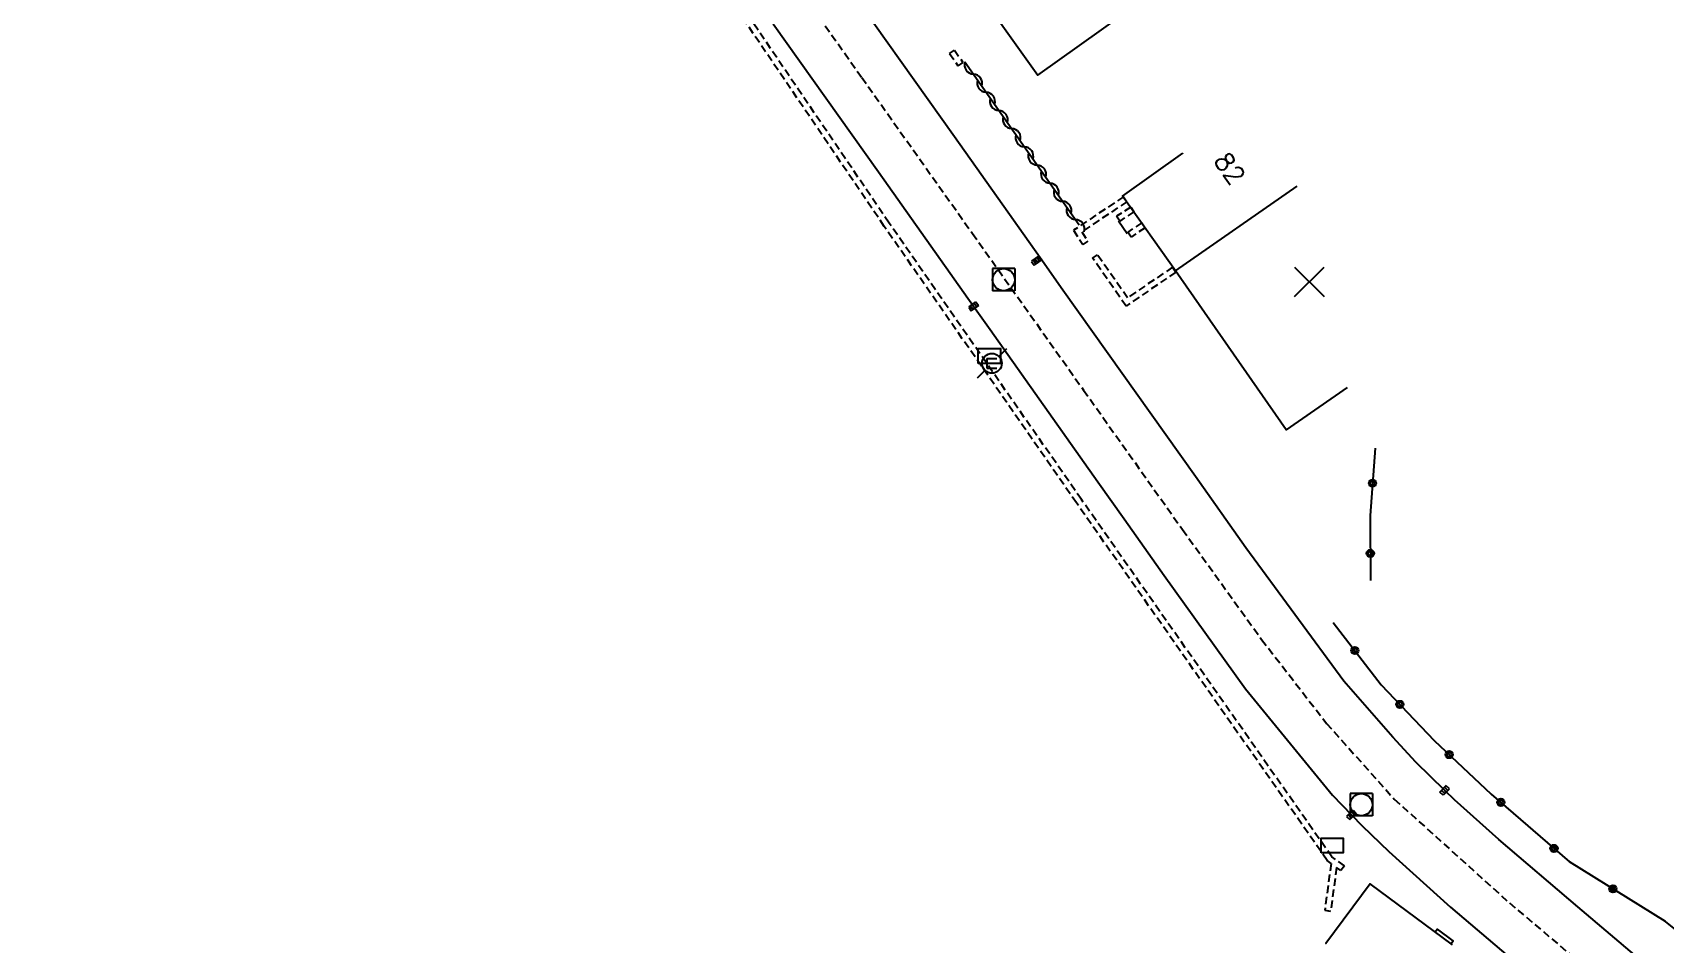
# Model space of a CAD drawing. Header units: millimetres. Extents: x 114000 to 115000, y 122000 to 123000.
# Drawn here: x 114274.3 to 114384.6, y 122855.4 to 122916.9 of the extents above; entities that cross this region are included whole.
import ezdxf
from ezdxf.enums import TextEntityAlignment as Align

# ---------------------------------------------------------------- set-up
doc = ezdxf.new("R2010")
doc.units = ezdxf.units.MM
doc.linetypes.add('DASHED', pattern=[0.75, 0.5, -0.25])
doc.layers.get('0').update_dxf_attribs({"linetype": 'CONTINUOUS'})
for name, color, linetype in [('W0001', 6, 'DASHED'), ('W0008', 7, 'CONTINUOUS'), ('W0100', 7, 'CONTINUOUS'), ('W0105', 7, 'CONTINUOUS'), ('W0112', 1, 'DASHED'), ('W0310', 3, 'CONTINUOUS'), ('W0322', 7, 'CONTINUOUS'), ('W0400', 7, 'CONTINUOUS'), ('W0420', 7, 'CONTINUOUS'), ('W0471', 7, 'CONTINUOUS'), ('W0991', 7, 'CONTINUOUS'), ('W1102', 7, 'CONTINUOUS'), ('W1471', 7, 'CONTINUOUS')]:
    doc.layers.add(name, color=color, linetype=linetype)
doc.styles.get("Standard").update_dxf_attribs({"font": 'romans.shx', "width": 0.85})

# ---------------------------------------------------------------- blocks, each defined once
blk = doc.blocks.new('t322o')
at = {"color": 0, "linetype": 'Continuous'}
for radius in [0.25, 0.15]:
    blk.add_circle((0, 0), radius, dxfattribs=at)
blk = doc.blocks.new('T400')
for p, q in [((-0.15, 0.3), (0.15, 0.3)), ((-0.15, -0.25), (-0.15, 0.3)), ((-0.15, 0.15), (0.15, 0.15)), ((-0.15, 0), (0.15, 0)), ((0.15, 0.3), (0.15, -0.25)), ((-0.15, -0.15), (0.15, -0.15)), ((-0.15, -0.25), (-0.15, -0.3)), ((-0.15, -0.3), (0.15, -0.3)), ((0.15, -0.3), (0.15, -0.25))]:
    blk.add_line(p, q)
blk = doc.blocks.new('T1471')
at = {"color": 0, "linetype": 'Continuous', "flags": 128}
blk.add_lwpolyline([(-0.75, -0.5), (-0.75, 0.5), (0.75, 0.5), (0.75, -0.5), (-0.75, -0.5)], dxfattribs=at)
blk = doc.blocks.new('T471')
for p, q in [((-0.333334, 0.333334), (-0.333334, -0.333334)), ((-0.333334, 0.333334), (0.333334, 0.333334)), ((-0.333334, 0), (0, 0)), ((0.500001, 0.500001), (1.000002, 1.000002)), ((-0.500001, -0.500001), (-1.000002, -1.000002)), ((-0.333334, -0.333334), (0.333334, -0.333334))]:
    blk.add_line(p, q)
blk.add_ellipse((0, 0), major_axis=(0.471405, 0.471405), ratio=1, start_param=5.4977871438, end_param=11.780972451)
blk = doc.blocks.new('T420')
for p, q in [((0.75, 0.75), (-0.75, 0.75)), ((-0.75, 0.75), (-0.75, -0.75)), ((0.75, 0.75), (0.75, -0.75)), ((0.75, -0.75), (-0.75, -0.75))]:
    blk.add_line(p, q)
blk.add_ellipse((0, 0), major_axis=(-0.53, 0.53), ratio=1, start_param=3.926991, end_param=10.210176)
blk = doc.blocks.new('t991o')
at = {"color": 0, "linetype": 'Continuous'}
for p, q in [((-1, 1), (1, -1)), ((-1, -1), (1, 1))]:
    blk.add_line(p, q, dxfattribs=at)
blk = doc.blocks.new('t310o')
at = {"color": 0, "linetype": 'Continuous'}
for centre, start, end in [((-0.5, 0.38), 216.8699, 323.1304), ((0.5, -0.37), 36.8699, 143.1303)]:
    blk.add_arc(centre, 0.625, start, end, dxfattribs=at)

msp = doc.modelspace()

# ---------------------------------------------------------------- linework, layer by layer
at = {"layer": 'W0001'}
msp.add_lwpolyline([(114274.32, 123000), (114278.59, 122992.99), (114289.73, 122974.54), (114298.52, 122960.27), (114305.29, 122949.75), (114314.55, 122936.17), (114321.76, 122925.96), (114330.3, 122913.91), (114337.77, 122903.38), (114345.28, 122892.8), (114351.95, 122883.4), (114357.3, 122875.97), (114361.68, 122870.31), (114366.25, 122865.2), (114374.03, 122858.19), (114384.46, 122849.38)], dxfattribs=at)
at = {"layer": 'W0008'}
for points in [[(114324.32, 122917.53), (114331.43, 122907.53), (114337.85, 122898.46), (114338.97, 122896.9), (114346.24, 122886.62), (114348.01, 122884.12), (114350.73, 122880.28), (114356.22, 122872.65), (114362.09, 122865.47), (114363.36, 122864.13), (114364.08, 122863.39), (114365.89, 122861.65), (114370.06, 122857.91), (114373.94, 122854.59)], [(114382.76, 122854.43), (114378.65, 122857.93), (114373.32, 122862.48), (114370.33, 122865.14), (114369.66, 122865.78), (114367.72, 122867.69), (114366.15, 122869.37), (114362.86, 122873.15), (114356.24, 122882.16), (114352.83, 122886.98), (114343.88, 122899.55), (114342.35, 122901.72), (114336.56, 122909.89), (114331.12, 122917.55)]]:
    msp.add_lwpolyline(points, dxfattribs=at)
at = {"layer": 'W0100'}
for points in [[(114337.41, 122920.77), (114342.19, 122914.06), (114350.63, 122920.08)], [(114363.07, 122892.97), (114358.96, 122890.11), (114351.49, 122900.85), (114347.9, 122905.89), (114351.98, 122908.79), (114351.98, 122908.79), (114351.98, 122908.79), (114351.98, 122908.79), (114351.98, 122908.79), (114351.98, 122908.79), (114351.98, 122908.79), (114351.98, 122908.79), (114351.98, 122908.79), (114351.98, 122908.79), (114351.98, 122908.79), (114351.98, 122908.79), (114351.98, 122908.79), (114351.98, 122908.79), (114351.98, 122908.79), (114351.98, 122908.79), (114351.98, 122908.79), (114351.98, 122908.79), (114351.98, 122908.79), (114351.98, 122908.79), (114351.98, 122908.79), (114351.98, 122908.79), (114351.98, 122908.79), (114351.98, 122908.79), (114351.98, 122908.79), (114351.98, 122908.79), (114351.98, 122908.79), (114351.98, 122908.79), (114351.98, 122908.79), (114351.98, 122908.79), (114351.98, 122908.79), (114351.98, 122908.79), (114351.98, 122908.79), (114351.98, 122908.79), (114351.98, 122908.79), (114351.98, 122908.79), (114351.98, 122908.79), (114351.98, 122908.79), (114351.98, 122908.79), (114351.98, 122908.79), (114351.98, 122908.79), (114351.98, 122908.79), (114351.98, 122908.79), (114351.98, 122908.79), (114351.98, 122908.79), (114351.98, 122908.79), (114351.98, 122908.79), (114351.98, 122908.79), (114351.98, 122908.79), (114351.98, 122908.79), (114351.98, 122908.79), (114351.98, 122908.79), (114351.98, 122908.79), (114351.98, 122908.79), (114351.98, 122908.79), (114351.98, 122908.79), (114351.98, 122908.79), (114351.98, 122908.79), (114351.98, 122908.79), (114351.98, 122908.79), (114351.98, 122908.79), (114351.98, 122908.79), (114351.98, 122908.79), (114351.98, 122908.79), (114351.98, 122908.79), (114351.98, 122908.79), (114351.98, 122908.79), (114351.98, 122908.79), (114351.98, 122908.79), (114351.98, 122908.79), (114351.98, 122908.79), (114351.98, 122908.79), (114351.98, 122908.79), (114351.98, 122908.79), (114351.98, 122908.79), (114351.98, 122908.79), (114351.98, 122908.79), (114351.98, 122908.79), (114351.98, 122908.79), (114351.98, 122908.79), (114351.98, 122908.79), (114351.98, 122908.79), (114351.98, 122908.79), (114351.98, 122908.79), (114351.98, 122908.79), (114351.98, 122908.79), (114351.98, 122908.79), (114351.98, 122908.79), (114351.98, 122908.79), (114351.98, 122908.79), (114351.98, 122908.79), (114351.98, 122908.79), (114351.98, 122908.79), (114351.98, 122908.79), (114351.98, 122908.79), (114351.98, 122908.79), (114351.98, 122908.79)], [(114370.18, 122855.35), (114364.62, 122859.48), (114361.64, 122855.46), (114361.64, 122855.46), (114361.64, 122855.46), (114361.64, 122855.46), (114361.64, 122855.46), (114361.64, 122855.46), (114361.64, 122855.46), (114361.64, 122855.46), (114361.64, 122855.46), (114361.64, 122855.46), (114361.64, 122855.46), (114361.64, 122855.46), (114361.64, 122855.46), (114361.64, 122855.46), (114361.64, 122855.46), (114361.64, 122855.46), (114361.64, 122855.46), (114361.64, 122855.46), (114361.64, 122855.46), (114361.64, 122855.46), (114361.64, 122855.46), (114361.64, 122855.46), (114361.64, 122855.46), (114361.64, 122855.46), (114361.64, 122855.46), (114361.64, 122855.46), (114361.64, 122855.46), (114361.64, 122855.46), (114361.64, 122855.46), (114361.64, 122855.46), (114361.64, 122855.46), (114361.64, 122855.46), (114361.64, 122855.46), (114361.64, 122855.46), (114361.64, 122855.46), (114361.64, 122855.46), (114361.64, 122855.46), (114361.64, 122855.46), (114361.64, 122855.46), (114361.64, 122855.46), (114361.64, 122855.46), (114361.64, 122855.46), (114361.64, 122855.46), (114361.64, 122855.46), (114361.64, 122855.46), (114361.64, 122855.46), (114361.64, 122855.46), (114361.64, 122855.46), (114361.64, 122855.46), (114361.64, 122855.46), (114361.64, 122855.46), (114361.64, 122855.46), (114361.64, 122855.46), (114361.64, 122855.46), (114361.64, 122855.46), (114361.64, 122855.46), (114361.64, 122855.46), (114361.64, 122855.46), (114361.64, 122855.46), (114361.64, 122855.46), (114361.64, 122855.46), (114361.64, 122855.46), (114361.64, 122855.46), (114361.64, 122855.46), (114361.64, 122855.46), (114361.64, 122855.46), (114361.64, 122855.46), (114361.64, 122855.46), (114361.64, 122855.46), (114361.64, 122855.46), (114361.64, 122855.46), (114361.64, 122855.46), (114361.64, 122855.46), (114361.64, 122855.46), (114361.64, 122855.46), (114361.64, 122855.46), (114361.64, 122855.46), (114361.64, 122855.46), (114361.64, 122855.46), (114361.64, 122855.46), (114361.64, 122855.46), (114361.64, 122855.46), (114361.64, 122855.46), (114361.64, 122855.46), (114361.64, 122855.46), (114361.64, 122855.46), (114361.64, 122855.46), (114361.64, 122855.46), (114361.64, 122855.46), (114361.64, 122855.46), (114361.64, 122855.46), (114361.64, 122855.46), (114361.64, 122855.46), (114361.64, 122855.46), (114361.64, 122855.46)]]:
    msp.add_lwpolyline(points, dxfattribs=at)
at = {"layer": 'W0105'}
msp.add_line((114348.22, 122903.34), (114347.64, 122904.2), dxfattribs=at)
msp.add_lwpolyline([(114370.07, 122855.43), (114370.23, 122855.64), (114369.18, 122856.42), (114369.02, 122856.21)], dxfattribs=at)
at = {"layer": 'W0112'}
for p, q in [((114336.23, 122915.53), (114336.79, 122914.7)), ((114361.99, 122860.84), (114361.56, 122857.7)), ((114361.99, 122860.84), (114361.73, 122861.06)), ((114362.89, 122860.69), (114362.05, 122861.29)), ((114362.89, 122860.69), (114362.65, 122860.37)), ((114362.36, 122860.58), (114361.96, 122857.64)), ((114362.65, 122860.37), (114362.36, 122860.58)), ((114361.56, 122857.7), (114361.96, 122857.64))]:
    msp.add_line(p, q, dxfattribs=at)
for points in [[(114361.73, 122861.06), (114344.8, 122885.19), (114331.82, 122903.85), (114319.63, 122921.79)], [(114362.05, 122861.29), (114345.13, 122885.42), (114332.15, 122904.08), (114319.96, 122922.01)], [(114336.23, 122915.53), (114336.56, 122915.75), (114337.12, 122914.92), (114336.79, 122914.7), (114336.79, 122914.7), (114336.79, 122914.7), (114336.79, 122914.7), (114336.79, 122914.7), (114336.79, 122914.7), (114336.79, 122914.7), (114336.79, 122914.7), (114336.79, 122914.7), (114336.79, 122914.7), (114336.79, 122914.7), (114336.79, 122914.7), (114336.79, 122914.7), (114336.79, 122914.7), (114336.79, 122914.7), (114336.79, 122914.7), (114336.79, 122914.7), (114336.79, 122914.7), (114336.79, 122914.7), (114336.79, 122914.7), (114336.79, 122914.7), (114336.79, 122914.7), (114336.79, 122914.7), (114336.79, 122914.7), (114336.79, 122914.7), (114336.79, 122914.7), (114336.79, 122914.7), (114336.79, 122914.7), (114336.79, 122914.7), (114336.79, 122914.7), (114336.79, 122914.7), (114336.79, 122914.7), (114336.79, 122914.7), (114336.79, 122914.7), (114336.79, 122914.7), (114336.79, 122914.7), (114336.79, 122914.7), (114336.79, 122914.7), (114336.79, 122914.7), (114336.79, 122914.7), (114336.79, 122914.7), (114336.79, 122914.7), (114336.79, 122914.7), (114336.79, 122914.7), (114336.79, 122914.7), (114336.79, 122914.7), (114336.79, 122914.7), (114336.79, 122914.7), (114336.79, 122914.7), (114336.79, 122914.7), (114336.79, 122914.7), (114336.79, 122914.7), (114336.79, 122914.7), (114336.79, 122914.7), (114336.79, 122914.7), (114336.79, 122914.7), (114336.79, 122914.7), (114336.79, 122914.7), (114336.79, 122914.7), (114336.79, 122914.7), (114336.79, 122914.7), (114336.79, 122914.7), (114336.79, 122914.7), (114336.79, 122914.7), (114336.79, 122914.7), (114336.79, 122914.7), (114336.79, 122914.7), (114336.79, 122914.7), (114336.79, 122914.7), (114336.79, 122914.7), (114336.79, 122914.7), (114336.79, 122914.7), (114336.79, 122914.7), (114336.79, 122914.7), (114336.79, 122914.7), (114336.79, 122914.7), (114336.79, 122914.7), (114336.79, 122914.7), (114336.79, 122914.7), (114336.79, 122914.7), (114336.79, 122914.7), (114336.79, 122914.7), (114336.79, 122914.7), (114336.79, 122914.7), (114336.79, 122914.7), (114336.79, 122914.7), (114336.79, 122914.7), (114336.79, 122914.7), (114336.79, 122914.7), (114336.79, 122914.7), (114336.79, 122914.7), (114336.79, 122914.7), (114336.79, 122914.7), (114336.79, 122914.7), (114336.79, 122914.7), (114336.79, 122914.7), (114336.79, 122914.7), (114336.79, 122914.7), (114336.79, 122914.7), (114336.79, 122914.7), (114336.79, 122914.7), (114336.79, 122914.7), (114336.79, 122914.7), (114336.79, 122914.7), (114336.79, 122914.7), (114336.79, 122914.7), (114336.79, 122914.7), (114336.79, 122914.7), (114336.79, 122914.7), (114336.79, 122914.7), (114336.79, 122914.7), (114336.79, 122914.7), (114336.79, 122914.7), (114336.79, 122914.7), (114336.79, 122914.7), (114336.79, 122914.7), (114336.79, 122914.7)], [(114347.98, 122905.85), (114344.6, 122903.59), (114345.22, 122902.63), (114345.22, 122902.63), (114345.22, 122902.63), (114345.22, 122902.63), (114345.22, 122902.63), (114345.22, 122902.63), (114345.22, 122902.63), (114345.22, 122902.63), (114345.22, 122902.63), (114345.22, 122902.63), (114345.22, 122902.63), (114345.22, 122902.63), (114345.22, 122902.63), (114345.22, 122902.63), (114345.22, 122902.63), (114345.22, 122902.63), (114345.22, 122902.63), (114345.22, 122902.63), (114345.22, 122902.63), (114345.22, 122902.63), (114345.22, 122902.63), (114345.22, 122902.63), (114345.22, 122902.63), (114345.22, 122902.63), (114345.22, 122902.63), (114345.22, 122902.63), (114345.22, 122902.63), (114345.22, 122902.63), (114345.22, 122902.63), (114345.22, 122902.63), (114345.22, 122902.63), (114345.22, 122902.63), (114345.22, 122902.63), (114345.22, 122902.63), (114345.22, 122902.63), (114345.22, 122902.63), (114345.22, 122902.63), (114345.22, 122902.63), (114345.22, 122902.63), (114345.22, 122902.63), (114345.22, 122902.63), (114345.22, 122902.63), (114345.22, 122902.63), (114345.22, 122902.63), (114345.22, 122902.63), (114345.22, 122902.63), (114345.22, 122902.63), (114345.22, 122902.63), (114345.22, 122902.63), (114345.22, 122902.63), (114345.22, 122902.63), (114345.22, 122902.63), (114345.22, 122902.63), (114345.22, 122902.63), (114345.22, 122902.63), (114345.22, 122902.63), (114345.22, 122902.63), (114345.22, 122902.63), (114345.22, 122902.63), (114345.22, 122902.63), (114345.22, 122902.63), (114345.22, 122902.63), (114345.22, 122902.63), (114345.22, 122902.63), (114345.22, 122902.63), (114345.22, 122902.63), (114345.22, 122902.63), (114345.22, 122902.63), (114345.22, 122902.63), (114345.22, 122902.63), (114345.22, 122902.63), (114345.22, 122902.63), (114345.22, 122902.63), (114345.22, 122902.63), (114345.22, 122902.63), (114345.22, 122902.63), (114345.22, 122902.63), (114345.22, 122902.63), (114345.22, 122902.63), (114345.22, 122902.63), (114345.22, 122902.63), (114345.22, 122902.63), (114345.22, 122902.63), (114345.22, 122902.63), (114345.22, 122902.63), (114345.22, 122902.63), (114345.22, 122902.63), (114345.22, 122902.63), (114345.22, 122902.63), (114345.22, 122902.63), (114345.22, 122902.63), (114345.22, 122902.63), (114345.22, 122902.63), (114345.22, 122902.63), (114345.22, 122902.63), (114345.22, 122902.63), (114345.22, 122902.63), (114345.22, 122902.63), (114345.22, 122902.63), (114345.22, 122902.63), (114345.22, 122902.63), (114345.22, 122902.63), (114345.22, 122902.63), (114345.22, 122902.63), (114345.22, 122902.63), (114345.22, 122902.63), (114345.22, 122902.63), (114345.22, 122902.63), (114345.22, 122902.63), (114345.22, 122902.63), (114345.22, 122902.63), (114345.22, 122902.63), (114345.22, 122902.63), (114345.22, 122902.63), (114345.22, 122902.63), (114345.22, 122902.63), (114345.22, 122902.63), (114345.22, 122902.63)], [(114347.98, 122905.85), (114348.2, 122905.51), (114345.15, 122903.48), (114345.56, 122902.85), (114345.22, 122902.63), (114345.22, 122902.63), (114345.22, 122902.63), (114345.22, 122902.63), (114345.22, 122902.63), (114345.22, 122902.63), (114345.22, 122902.63), (114345.22, 122902.63), (114345.22, 122902.63), (114345.22, 122902.63), (114345.22, 122902.63), (114345.22, 122902.63), (114345.22, 122902.63), (114345.22, 122902.63), (114345.22, 122902.63), (114345.22, 122902.63), (114345.22, 122902.63), (114345.22, 122902.63), (114345.22, 122902.63), (114345.22, 122902.63), (114345.22, 122902.63), (114345.22, 122902.63), (114345.22, 122902.63), (114345.22, 122902.63), (114345.22, 122902.63), (114345.22, 122902.63), (114345.22, 122902.63), (114345.22, 122902.63), (114345.22, 122902.63), (114345.22, 122902.63), (114345.22, 122902.63), (114345.22, 122902.63), (114345.22, 122902.63), (114345.22, 122902.63), (114345.22, 122902.63), (114345.22, 122902.63), (114345.22, 122902.63), (114345.22, 122902.63), (114345.22, 122902.63), (114345.22, 122902.63), (114345.22, 122902.63), (114345.22, 122902.63), (114345.22, 122902.63), (114345.22, 122902.63), (114345.22, 122902.63), (114345.22, 122902.63), (114345.22, 122902.63), (114345.22, 122902.63), (114345.22, 122902.63), (114345.22, 122902.63), (114345.22, 122902.63), (114345.22, 122902.63), (114345.22, 122902.63), (114345.22, 122902.63), (114345.22, 122902.63), (114345.22, 122902.63), (114345.22, 122902.63), (114345.22, 122902.63), (114345.22, 122902.63), (114345.22, 122902.63), (114345.22, 122902.63), (114345.22, 122902.63), (114345.22, 122902.63), (114345.22, 122902.63), (114345.22, 122902.63), (114345.22, 122902.63), (114345.22, 122902.63), (114345.22, 122902.63), (114345.22, 122902.63), (114345.22, 122902.63), (114345.22, 122902.63), (114345.22, 122902.63), (114345.22, 122902.63), (114345.22, 122902.63), (114345.22, 122902.63), (114345.22, 122902.63), (114345.22, 122902.63), (114345.22, 122902.63), (114345.22, 122902.63), (114345.22, 122902.63), (114345.22, 122902.63), (114345.22, 122902.63), (114345.22, 122902.63), (114345.22, 122902.63), (114345.22, 122902.63), (114345.22, 122902.63), (114345.22, 122902.63), (114345.22, 122902.63), (114345.22, 122902.63), (114345.22, 122902.63), (114345.22, 122902.63), (114345.22, 122902.63), (114345.22, 122902.63), (114345.22, 122902.63), (114345.22, 122902.63), (114345.22, 122902.63), (114345.22, 122902.63), (114345.22, 122902.63), (114345.22, 122902.63), (114345.22, 122902.63), (114345.22, 122902.63), (114345.22, 122902.63), (114345.22, 122902.63), (114345.22, 122902.63), (114345.22, 122902.63), (114345.22, 122902.63), (114345.22, 122902.63), (114345.22, 122902.63), (114345.22, 122902.63), (114345.22, 122902.63), (114345.22, 122902.63), (114345.22, 122902.63), (114345.22, 122902.63), (114345.22, 122902.63), (114345.22, 122902.63), (114345.22, 122902.63)], [(114348.46, 122905.16), (114348.68, 122904.83), (114347.73, 122904.21), (114347.51, 122904.54), (114347.51, 122904.54), (114347.51, 122904.54), (114347.51, 122904.54), (114347.51, 122904.54), (114347.51, 122904.54), (114347.51, 122904.54), (114347.51, 122904.54), (114347.51, 122904.54), (114347.51, 122904.54), (114347.51, 122904.54), (114347.51, 122904.54), (114347.51, 122904.54), (114347.51, 122904.54), (114347.51, 122904.54), (114347.51, 122904.54), (114347.51, 122904.54), (114347.51, 122904.54), (114347.51, 122904.54), (114347.51, 122904.54), (114347.51, 122904.54), (114347.51, 122904.54), (114347.51, 122904.54), (114347.51, 122904.54), (114347.51, 122904.54), (114347.51, 122904.54), (114347.51, 122904.54), (114347.51, 122904.54), (114347.51, 122904.54), (114347.51, 122904.54), (114347.51, 122904.54), (114347.51, 122904.54), (114347.51, 122904.54), (114347.51, 122904.54), (114347.51, 122904.54), (114347.51, 122904.54), (114347.51, 122904.54), (114347.51, 122904.54), (114347.51, 122904.54), (114347.51, 122904.54), (114347.51, 122904.54), (114347.51, 122904.54), (114347.51, 122904.54), (114347.51, 122904.54), (114347.51, 122904.54), (114347.51, 122904.54), (114347.51, 122904.54), (114347.51, 122904.54), (114347.51, 122904.54), (114347.51, 122904.54), (114347.51, 122904.54), (114347.51, 122904.54), (114347.51, 122904.54), (114347.51, 122904.54), (114347.51, 122904.54), (114347.51, 122904.54), (114347.51, 122904.54), (114347.51, 122904.54), (114347.51, 122904.54), (114347.51, 122904.54), (114347.51, 122904.54), (114347.51, 122904.54), (114347.51, 122904.54), (114347.51, 122904.54), (114347.51, 122904.54), (114347.51, 122904.54), (114347.51, 122904.54), (114347.51, 122904.54), (114347.51, 122904.54), (114347.51, 122904.54), (114347.51, 122904.54), (114347.51, 122904.54), (114347.51, 122904.54), (114347.51, 122904.54), (114347.51, 122904.54), (114347.51, 122904.54), (114347.51, 122904.54), (114347.51, 122904.54), (114347.51, 122904.54), (114347.51, 122904.54), (114347.51, 122904.54), (114347.51, 122904.54), (114347.51, 122904.54), (114347.51, 122904.54), (114347.51, 122904.54), (114347.51, 122904.54), (114347.51, 122904.54), (114347.51, 122904.54), (114347.51, 122904.54), (114347.51, 122904.54), (114347.51, 122904.54), (114347.51, 122904.54), (114347.51, 122904.54), (114347.51, 122904.54), (114347.51, 122904.54), (114347.51, 122904.54), (114347.51, 122904.54), (114347.51, 122904.54), (114347.51, 122904.54), (114347.51, 122904.54), (114347.51, 122904.54), (114347.51, 122904.54), (114347.51, 122904.54), (114347.51, 122904.54), (114347.51, 122904.54), (114347.51, 122904.54), (114347.51, 122904.54), (114347.51, 122904.54), (114347.51, 122904.54), (114347.51, 122904.54), (114347.51, 122904.54), (114347.51, 122904.54), (114347.51, 122904.54), (114347.51, 122904.54), (114347.51, 122904.54), (114347.51, 122904.54), (114347.51, 122904.54)], [(114348.46, 122905.16), (114347.51, 122904.54), (114347.51, 122904.54), (114347.51, 122904.54), (114347.51, 122904.54), (114347.51, 122904.54), (114347.51, 122904.54), (114347.51, 122904.54), (114347.51, 122904.54), (114347.51, 122904.54), (114347.51, 122904.54), (114347.51, 122904.54), (114347.51, 122904.54), (114347.51, 122904.54), (114347.51, 122904.54), (114347.51, 122904.54), (114347.51, 122904.54), (114347.51, 122904.54), (114347.51, 122904.54), (114347.51, 122904.54), (114347.51, 122904.54), (114347.51, 122904.54), (114347.51, 122904.54), (114347.51, 122904.54), (114347.51, 122904.54), (114347.51, 122904.54), (114347.51, 122904.54), (114347.51, 122904.54), (114347.51, 122904.54), (114347.51, 122904.54), (114347.51, 122904.54), (114347.51, 122904.54), (114347.51, 122904.54), (114347.51, 122904.54), (114347.51, 122904.54), (114347.51, 122904.54), (114347.51, 122904.54), (114347.51, 122904.54), (114347.51, 122904.54), (114347.51, 122904.54), (114347.51, 122904.54), (114347.51, 122904.54), (114347.51, 122904.54), (114347.51, 122904.54), (114347.51, 122904.54), (114347.51, 122904.54), (114347.51, 122904.54), (114347.51, 122904.54), (114347.51, 122904.54), (114347.51, 122904.54), (114347.51, 122904.54), (114347.51, 122904.54), (114347.51, 122904.54), (114347.51, 122904.54), (114347.51, 122904.54), (114347.51, 122904.54), (114347.51, 122904.54), (114347.51, 122904.54), (114347.51, 122904.54), (114347.51, 122904.54), (114347.51, 122904.54), (114347.51, 122904.54), (114347.51, 122904.54), (114347.51, 122904.54), (114347.51, 122904.54), (114347.51, 122904.54), (114347.51, 122904.54), (114347.51, 122904.54), (114347.51, 122904.54), (114347.51, 122904.54), (114347.51, 122904.54), (114347.51, 122904.54), (114347.51, 122904.54), (114347.51, 122904.54), (114347.51, 122904.54), (114347.51, 122904.54), (114347.51, 122904.54), (114347.51, 122904.54), (114347.51, 122904.54), (114347.51, 122904.54), (114347.51, 122904.54), (114347.51, 122904.54), (114347.51, 122904.54), (114347.51, 122904.54), (114347.51, 122904.54), (114347.51, 122904.54), (114347.51, 122904.54), (114347.51, 122904.54), (114347.51, 122904.54), (114347.51, 122904.54), (114347.51, 122904.54), (114347.51, 122904.54), (114347.51, 122904.54), (114347.51, 122904.54), (114347.51, 122904.54), (114347.51, 122904.54), (114347.51, 122904.54), (114347.51, 122904.54), (114347.51, 122904.54), (114347.51, 122904.54), (114347.51, 122904.54), (114347.51, 122904.54), (114347.51, 122904.54), (114347.51, 122904.54), (114347.51, 122904.54), (114347.51, 122904.54), (114347.51, 122904.54), (114347.51, 122904.54), (114347.51, 122904.54), (114347.51, 122904.54), (114347.51, 122904.54), (114347.51, 122904.54), (114347.51, 122904.54), (114347.51, 122904.54), (114347.51, 122904.54), (114347.51, 122904.54), (114347.51, 122904.54), (114347.51, 122904.54), (114347.51, 122904.54), (114347.51, 122904.54)], [(114349.21, 122904.1), (114349.43, 122903.76), (114348.49, 122903.13), (114348.26, 122903.46), (114348.26, 122903.46), (114348.26, 122903.46), (114348.26, 122903.46), (114348.26, 122903.46), (114348.26, 122903.46), (114348.26, 122903.46), (114348.26, 122903.46), (114348.26, 122903.46), (114348.26, 122903.46), (114348.26, 122903.46), (114348.26, 122903.46), (114348.26, 122903.46), (114348.26, 122903.46), (114348.26, 122903.46), (114348.26, 122903.46), (114348.26, 122903.46), (114348.26, 122903.46), (114348.26, 122903.46), (114348.26, 122903.46), (114348.26, 122903.46), (114348.26, 122903.46), (114348.26, 122903.46), (114348.26, 122903.46), (114348.26, 122903.46), (114348.26, 122903.46), (114348.26, 122903.46), (114348.26, 122903.46), (114348.26, 122903.46), (114348.26, 122903.46), (114348.26, 122903.46), (114348.26, 122903.46), (114348.26, 122903.46), (114348.26, 122903.46), (114348.26, 122903.46), (114348.26, 122903.46), (114348.26, 122903.46), (114348.26, 122903.46), (114348.26, 122903.46), (114348.26, 122903.46), (114348.26, 122903.46), (114348.26, 122903.46), (114348.26, 122903.46), (114348.26, 122903.46), (114348.26, 122903.46), (114348.26, 122903.46), (114348.26, 122903.46), (114348.26, 122903.46), (114348.26, 122903.46), (114348.26, 122903.46), (114348.26, 122903.46), (114348.26, 122903.46), (114348.26, 122903.46), (114348.26, 122903.46), (114348.26, 122903.46), (114348.26, 122903.46), (114348.26, 122903.46), (114348.26, 122903.46), (114348.26, 122903.46), (114348.26, 122903.46), (114348.26, 122903.46), (114348.26, 122903.46), (114348.26, 122903.46), (114348.26, 122903.46), (114348.26, 122903.46), (114348.26, 122903.46), (114348.26, 122903.46), (114348.26, 122903.46), (114348.26, 122903.46), (114348.26, 122903.46), (114348.26, 122903.46), (114348.26, 122903.46), (114348.26, 122903.46), (114348.26, 122903.46), (114348.26, 122903.46), (114348.26, 122903.46), (114348.26, 122903.46), (114348.26, 122903.46), (114348.26, 122903.46), (114348.26, 122903.46), (114348.26, 122903.46), (114348.26, 122903.46), (114348.26, 122903.46), (114348.26, 122903.46), (114348.26, 122903.46), (114348.26, 122903.46), (114348.26, 122903.46), (114348.26, 122903.46), (114348.26, 122903.46), (114348.26, 122903.46), (114348.26, 122903.46), (114348.26, 122903.46), (114348.26, 122903.46), (114348.26, 122903.46), (114348.26, 122903.46), (114348.26, 122903.46), (114348.26, 122903.46), (114348.26, 122903.46), (114348.26, 122903.46), (114348.26, 122903.46), (114348.26, 122903.46), (114348.26, 122903.46), (114348.26, 122903.46), (114348.26, 122903.46), (114348.26, 122903.46), (114348.26, 122903.46), (114348.26, 122903.46), (114348.26, 122903.46), (114348.26, 122903.46), (114348.26, 122903.46), (114348.26, 122903.46), (114348.26, 122903.46), (114348.26, 122903.46), (114348.26, 122903.46), (114348.26, 122903.46), (114348.26, 122903.46), (114348.26, 122903.46)], [(114349.21, 122904.1), (114348.26, 122903.46), (114348.26, 122903.46), (114348.26, 122903.46), (114348.26, 122903.46), (114348.26, 122903.46), (114348.26, 122903.46), (114348.26, 122903.46), (114348.26, 122903.46), (114348.26, 122903.46), (114348.26, 122903.46), (114348.26, 122903.46), (114348.26, 122903.46), (114348.26, 122903.46), (114348.26, 122903.46), (114348.26, 122903.46), (114348.26, 122903.46), (114348.26, 122903.46), (114348.26, 122903.46), (114348.26, 122903.46), (114348.26, 122903.46), (114348.26, 122903.46), (114348.26, 122903.46), (114348.26, 122903.46), (114348.26, 122903.46), (114348.26, 122903.46), (114348.26, 122903.46), (114348.26, 122903.46), (114348.26, 122903.46), (114348.26, 122903.46), (114348.26, 122903.46), (114348.26, 122903.46), (114348.26, 122903.46), (114348.26, 122903.46), (114348.26, 122903.46), (114348.26, 122903.46), (114348.26, 122903.46), (114348.26, 122903.46), (114348.26, 122903.46), (114348.26, 122903.46), (114348.26, 122903.46), (114348.26, 122903.46), (114348.26, 122903.46), (114348.26, 122903.46), (114348.26, 122903.46), (114348.26, 122903.46), (114348.26, 122903.46), (114348.26, 122903.46), (114348.26, 122903.46), (114348.26, 122903.46), (114348.26, 122903.46), (114348.26, 122903.46), (114348.26, 122903.46), (114348.26, 122903.46), (114348.26, 122903.46), (114348.26, 122903.46), (114348.26, 122903.46), (114348.26, 122903.46), (114348.26, 122903.46), (114348.26, 122903.46), (114348.26, 122903.46), (114348.26, 122903.46), (114348.26, 122903.46), (114348.26, 122903.46), (114348.26, 122903.46), (114348.26, 122903.46), (114348.26, 122903.46), (114348.26, 122903.46), (114348.26, 122903.46), (114348.26, 122903.46), (114348.26, 122903.46), (114348.26, 122903.46), (114348.26, 122903.46), (114348.26, 122903.46), (114348.26, 122903.46), (114348.26, 122903.46), (114348.26, 122903.46), (114348.26, 122903.46), (114348.26, 122903.46), (114348.26, 122903.46), (114348.26, 122903.46), (114348.26, 122903.46), (114348.26, 122903.46), (114348.26, 122903.46), (114348.26, 122903.46), (114348.26, 122903.46), (114348.26, 122903.46), (114348.26, 122903.46), (114348.26, 122903.46), (114348.26, 122903.46), (114348.26, 122903.46), (114348.26, 122903.46), (114348.26, 122903.46), (114348.26, 122903.46), (114348.26, 122903.46), (114348.26, 122903.46), (114348.26, 122903.46), (114348.26, 122903.46), (114348.26, 122903.46), (114348.26, 122903.46), (114348.26, 122903.46), (114348.26, 122903.46), (114348.26, 122903.46), (114348.26, 122903.46), (114348.26, 122903.46), (114348.26, 122903.46), (114348.26, 122903.46), (114348.26, 122903.46), (114348.26, 122903.46), (114348.26, 122903.46), (114348.26, 122903.46), (114348.26, 122903.46), (114348.26, 122903.46), (114348.26, 122903.46), (114348.26, 122903.46), (114348.26, 122903.46), (114348.26, 122903.46), (114348.26, 122903.46), (114348.26, 122903.46), (114348.26, 122903.46)], [(114351.28, 122901.09), (114351.5, 122900.76), (114348.15, 122898.47), (114345.89, 122901.71), (114346.22, 122901.93), (114346.22, 122901.93), (114346.22, 122901.93), (114346.22, 122901.93), (114346.22, 122901.93), (114346.22, 122901.93), (114346.22, 122901.93), (114346.22, 122901.93), (114346.22, 122901.93), (114346.22, 122901.93), (114346.22, 122901.93), (114346.22, 122901.93), (114346.22, 122901.93), (114346.22, 122901.93), (114346.22, 122901.93), (114346.22, 122901.93), (114346.22, 122901.93), (114346.22, 122901.93), (114346.22, 122901.93), (114346.22, 122901.93), (114346.22, 122901.93), (114346.22, 122901.93), (114346.22, 122901.93), (114346.22, 122901.93), (114346.22, 122901.93), (114346.22, 122901.93), (114346.22, 122901.93), (114346.22, 122901.93), (114346.22, 122901.93), (114346.22, 122901.93), (114346.22, 122901.93), (114346.22, 122901.93), (114346.22, 122901.93), (114346.22, 122901.93), (114346.22, 122901.93), (114346.22, 122901.93), (114346.22, 122901.93), (114346.22, 122901.93), (114346.22, 122901.93), (114346.22, 122901.93), (114346.22, 122901.93), (114346.22, 122901.93), (114346.22, 122901.93), (114346.22, 122901.93), (114346.22, 122901.93), (114346.22, 122901.93), (114346.22, 122901.93), (114346.22, 122901.93), (114346.22, 122901.93), (114346.22, 122901.93), (114346.22, 122901.93), (114346.22, 122901.93), (114346.22, 122901.93), (114346.22, 122901.93), (114346.22, 122901.93), (114346.22, 122901.93), (114346.22, 122901.93), (114346.22, 122901.93), (114346.22, 122901.93), (114346.22, 122901.93), (114346.22, 122901.93), (114346.22, 122901.93), (114346.22, 122901.93), (114346.22, 122901.93), (114346.22, 122901.93), (114346.22, 122901.93), (114346.22, 122901.93), (114346.22, 122901.93), (114346.22, 122901.93), (114346.22, 122901.93), (114346.22, 122901.93), (114346.22, 122901.93), (114346.22, 122901.93), (114346.22, 122901.93), (114346.22, 122901.93), (114346.22, 122901.93), (114346.22, 122901.93), (114346.22, 122901.93), (114346.22, 122901.93), (114346.22, 122901.93), (114346.22, 122901.93), (114346.22, 122901.93), (114346.22, 122901.93), (114346.22, 122901.93), (114346.22, 122901.93), (114346.22, 122901.93), (114346.22, 122901.93), (114346.22, 122901.93), (114346.22, 122901.93), (114346.22, 122901.93), (114346.22, 122901.93), (114346.22, 122901.93), (114346.22, 122901.93), (114346.22, 122901.93), (114346.22, 122901.93), (114346.22, 122901.93), (114346.22, 122901.93), (114346.22, 122901.93), (114346.22, 122901.93), (114346.22, 122901.93), (114346.22, 122901.93), (114346.22, 122901.93), (114346.22, 122901.93), (114346.22, 122901.93), (114346.22, 122901.93), (114346.22, 122901.93), (114346.22, 122901.93), (114346.22, 122901.93), (114346.22, 122901.93), (114346.22, 122901.93), (114346.22, 122901.93), (114346.22, 122901.93), (114346.22, 122901.93), (114346.22, 122901.93), (114346.22, 122901.93), (114346.22, 122901.93)], [(114351.28, 122901.09), (114348.25, 122899.03), (114346.22, 122901.93), (114346.22, 122901.93), (114346.22, 122901.93), (114346.22, 122901.93), (114346.22, 122901.93), (114346.22, 122901.93), (114346.22, 122901.93), (114346.22, 122901.93), (114346.22, 122901.93), (114346.22, 122901.93), (114346.22, 122901.93), (114346.22, 122901.93), (114346.22, 122901.93), (114346.22, 122901.93), (114346.22, 122901.93), (114346.22, 122901.93), (114346.22, 122901.93), (114346.22, 122901.93), (114346.22, 122901.93), (114346.22, 122901.93), (114346.22, 122901.93), (114346.22, 122901.93), (114346.22, 122901.93), (114346.22, 122901.93), (114346.22, 122901.93), (114346.22, 122901.93), (114346.22, 122901.93), (114346.22, 122901.93), (114346.22, 122901.93), (114346.22, 122901.93), (114346.22, 122901.93), (114346.22, 122901.93), (114346.22, 122901.93), (114346.22, 122901.93), (114346.22, 122901.93), (114346.22, 122901.93), (114346.22, 122901.93), (114346.22, 122901.93), (114346.22, 122901.93), (114346.22, 122901.93), (114346.22, 122901.93), (114346.22, 122901.93), (114346.22, 122901.93), (114346.22, 122901.93), (114346.22, 122901.93), (114346.22, 122901.93), (114346.22, 122901.93), (114346.22, 122901.93), (114346.22, 122901.93), (114346.22, 122901.93), (114346.22, 122901.93), (114346.22, 122901.93), (114346.22, 122901.93), (114346.22, 122901.93), (114346.22, 122901.93), (114346.22, 122901.93), (114346.22, 122901.93), (114346.22, 122901.93), (114346.22, 122901.93), (114346.22, 122901.93), (114346.22, 122901.93), (114346.22, 122901.93), (114346.22, 122901.93), (114346.22, 122901.93), (114346.22, 122901.93), (114346.22, 122901.93), (114346.22, 122901.93), (114346.22, 122901.93), (114346.22, 122901.93), (114346.22, 122901.93), (114346.22, 122901.93), (114346.22, 122901.93), (114346.22, 122901.93), (114346.22, 122901.93), (114346.22, 122901.93), (114346.22, 122901.93), (114346.22, 122901.93), (114346.22, 122901.93), (114346.22, 122901.93), (114346.22, 122901.93), (114346.22, 122901.93), (114346.22, 122901.93), (114346.22, 122901.93), (114346.22, 122901.93), (114346.22, 122901.93), (114346.22, 122901.93), (114346.22, 122901.93), (114346.22, 122901.93), (114346.22, 122901.93), (114346.22, 122901.93), (114346.22, 122901.93), (114346.22, 122901.93), (114346.22, 122901.93), (114346.22, 122901.93), (114346.22, 122901.93), (114346.22, 122901.93), (114346.22, 122901.93), (114346.22, 122901.93), (114346.22, 122901.93), (114346.22, 122901.93), (114346.22, 122901.93), (114346.22, 122901.93), (114346.22, 122901.93), (114346.22, 122901.93), (114346.22, 122901.93), (114346.22, 122901.93), (114346.22, 122901.93), (114346.22, 122901.93), (114346.22, 122901.93), (114346.22, 122901.93), (114346.22, 122901.93), (114346.22, 122901.93), (114346.22, 122901.93), (114346.22, 122901.93), (114346.22, 122901.93), (114346.22, 122901.93), (114346.22, 122901.93), (114346.22, 122901.93)]]:
    msp.add_lwpolyline(points, dxfattribs=at)
at = {"layer": 'W0310'}
msp.add_line((114337.26, 122914.95), (114344.97, 122903.96), dxfattribs=at)
at = {"layer": 'W0322'}
for points in [[(114364.97, 122888.89), (114364.62, 122884.33), (114364.65, 122879.96)], [(114362.14, 122877.11), (114365.38, 122872.91), (114368.94, 122869.15), (114372.81, 122865.53), (114378.09, 122860.96)], [(114507.75, 122744.9), (114502.39, 122744.53), (114497.32, 122750.71), (114488.32, 122762.22), (114481.82, 122768.8), (114475.1, 122774.76), (114463.39, 122786.96), (114455.7, 122797.81), (114445.76, 122803.85), (114437.71, 122811.81), (114420.23, 122828.41), (114409.34, 122835.96), (114397.68, 122846.39), (114384.56, 122856.93), (114378.09, 122860.96)]]:
    msp.add_lwpolyline(points, dxfattribs=at)
at = {"layer": 'W1102'}
msp.add_line((114351.49, 122900.85), (114359.7, 122906.56), dxfattribs=at)

# ---------------------------------------------------------------- block references
at = {"layer": 'W0310', "rotation": 305.0748602143987}
for p in [(114337.83, 122914.13), (114338.69, 122912.9), (114339.55, 122911.67), (114340.42, 122910.45), (114341.28, 122909.22), (114342.14, 122907.99), (114343, 122906.76), (114343.86, 122905.54), (114344.73, 122904.31)]:
    msp.add_blockref('t310o', p, dxfattribs=at)
at = {"layer": 'W0322'}
for p, rotation in [((114364.79, 122886.52), 265.6608011482726), ((114364.64, 122881.78), 270.3668583067499), ((114363.59, 122875.23), 307.5916753812961), ((114366.63, 122871.59), 313.4184566905609), ((114369.96, 122868.2), 317.0024619332978), ((114373.45, 122864.98), 319.1066795507043), ((114377.04, 122861.87), 319.1066795507043), ((114381.02, 122859.14), 148.096542516445)]:
    msp.add_blockref('t322o', p, dxfattribs=dict(at, rotation=rotation))
at = {"layer": 'W0400'}
for p, rotation in [((114342.1, 122901.54), 304.9507313614125), ((114337.85, 122898.46), 306.3043698700967), ((114369.66, 122865.78), 136.0023988488983), ((114363.36, 122864.13), 313.9849596085704)]:
    msp.add_blockref('T400', p, dxfattribs=dict(at, rotation=rotation))
at = {"layer": 'W0420'}
for p in [(114339.88, 122900.25), (114364.03, 122864.82)]:
    msp.add_blockref('T420', p, dxfattribs=at)
at = {"layer": 'W0471'}
msp.add_blockref('T471', (114339.09, 122894.61), dxfattribs=at)
at = {"layer": 'W0991'}
msp.add_blockref('t991o', (114360.53, 122900.11), dxfattribs=at)
at = {"layer": 'W1471'}
for p in [(114338.91, 122895.1), (114362.06, 122862.07)]:
    msp.add_blockref('T1471', p, dxfattribs=at)

# ---------------------------------------------------------------- texts
at = {"layer": 'W0991'}
msp.add_text('82', height=1.25, rotation=305.4349, dxfattribs=at).set_placement((114355.15, 122907.77), align=Align.MIDDLE)

doc.saveas('drawing.dxf')
